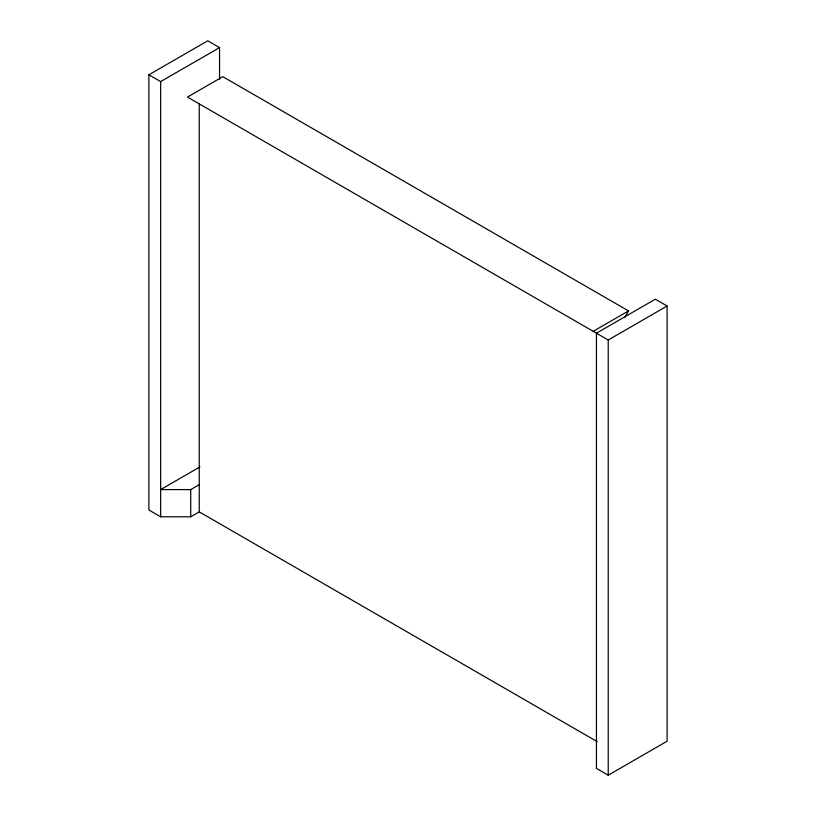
<?xml version="1.0" encoding="UTF-8"?>
<svg xmlns="http://www.w3.org/2000/svg" width="816" height="816" viewBox="0 0 816 816"><rect width="100%" height="100%" fill="white"/><g stroke="black" fill="none" stroke-linecap="round" stroke-linejoin="round"><path stroke-width="1.22" d="M624.811 317.363L628.534 310.916L222.799 76.673L187.466 97.073L608.226 339.997L667.111 306L667.111 741.203L608.226 775.2L596.445 768.397L596.445 333.193L655.34 299.197L667.111 306M597.261 741.673L199.247 511.877L190.72 516.803L160.66 516.803L148.889 510L148.889 74.797L207.774 40.8L219.555 47.603L219.555 79.376M148.889 74.797L160.66 81.6L219.555 47.603M199.92 466.936L160.66 489.6L190.72 489.6L199.247 484.684M593.201 331.316L628.534 310.916M608.226 339.997L608.226 775.2M199.247 103.877L199.247 511.877M190.72 489.6L190.72 516.803M160.66 81.6L160.66 516.803"/></g></svg>
